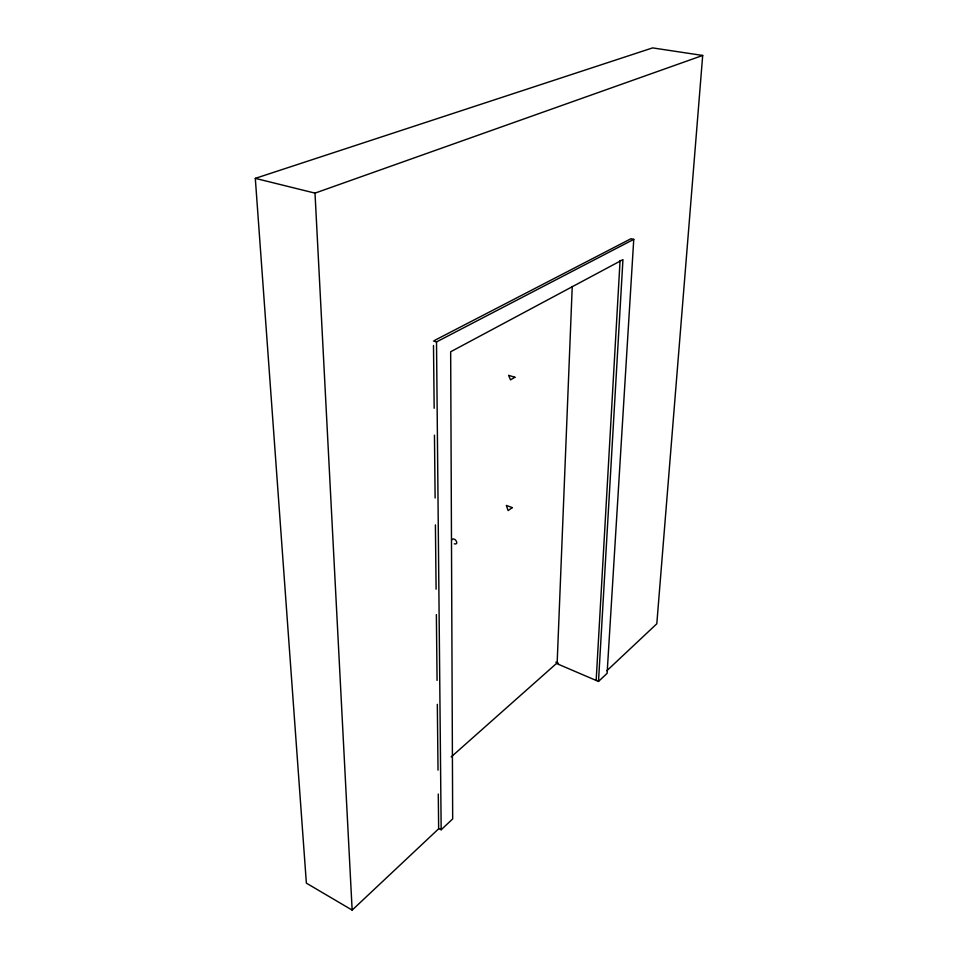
<?xml version="1.0" encoding="UTF-8"?>
<svg xmlns="http://www.w3.org/2000/svg" width="958" height="958" viewBox="0 0 958 958"><rect width="100%" height="100%" fill="white"/><g stroke="black" fill="none" stroke-linecap="round" stroke-linejoin="round"><path stroke-width="1.44" d="M572.237 286.442L557.125 663.75L598.499 681.449L607.109 673.342L633.753 239.368L630.975 238.722L434.776 340.306M596.163 680.443L620.077 260.42M598.499 681.449L622.951 259.606L450.667 351.766L452.679 818.922L441.171 829.772L438.644 828.442L438.285 794.05M438.848 828.61L352.149 910.1L306.368 883.144L255.307 178.368L652.614 47.9L702.693 55.456L656.805 623.778L606.893 670.684M451.697 539.929C454.451 535.965 460.02 545.198 454.272 543.845M451.182 756.928L557.52 662.553M433.447 340.988L436.513 341.922L633.753 239.368M255.307 178.368L315.002 193.121L702.693 55.456M555.808 662.206L558.478 663.343M315.002 193.121L352.149 910.1M433.495 345.479L434.166 408.276M434.453 435.195L435.124 497.992M435.411 524.9L436.094 589.206M436.369 614.617L437.076 680.408M437.327 704.334L438.022 770.124M436.513 341.922L441.171 829.772M512.302 507.62L508.123 510.578L506.339 505.441L512.302 507.62M514.889 377.26L510.506 379.859L508.614 375.332L514.889 377.26"/></g></svg>
